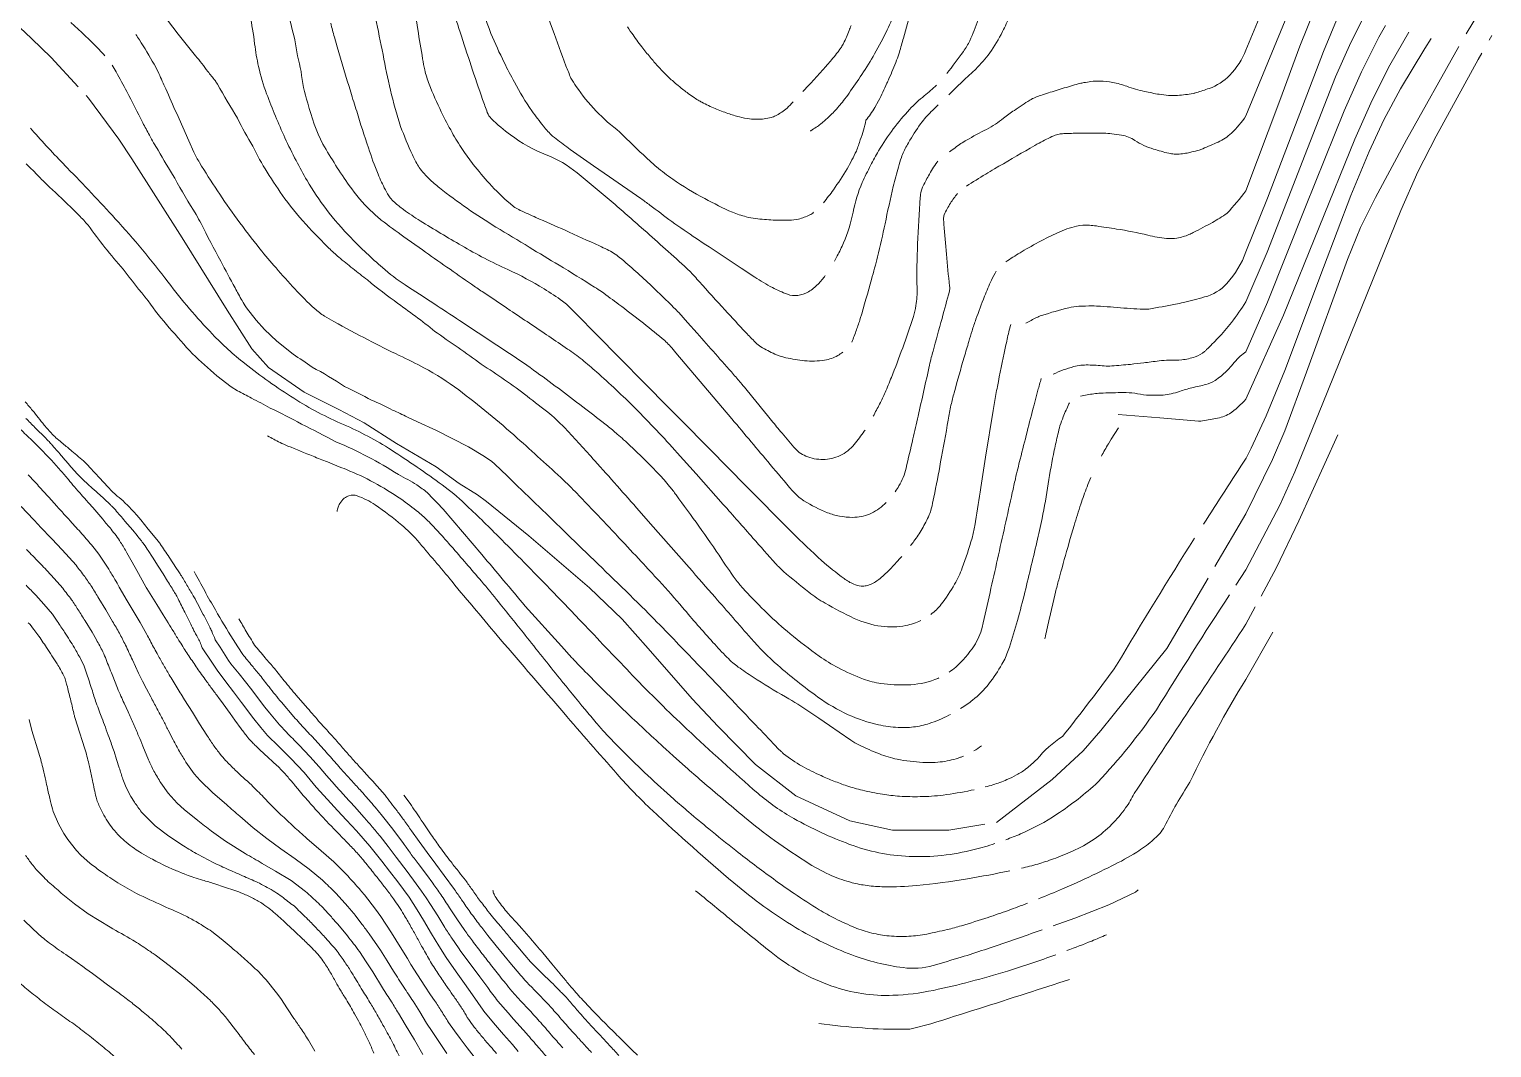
# Model space of a CAD drawing. Header units: inches. Extents: x 115425 to 116786, y 150085 to 152399.
# Drawn here: x 115863.3 to 116027.6, y 151228.1 to 151342.6 of the extents above; entities that cross this region are included whole.
import ezdxf

# ---------------------------------------------------------------- set-up
doc = ezdxf.new("R2010")
doc.units = ezdxf.units.IN
doc.header["$MEASUREMENT"] = 0
doc.layers.add('Contour', color=7, linetype='Continuous', lineweight=0, true_color=0xbed2ff)

msp = doc.modelspace()

# ---------------------------------------------------------------- linework, layer by layer
at = {"layer": 'Contour'}
for p, q in [((116000, 151340.23), (116002.69, 151346.76)), ((116000, 151332.84), (116005.39, 151345.97)), ((116024.76, 151342.05), (116027.12, 151346)), ((116027.33, 151341.34), (116027.63, 151341.86)), ((116000, 151288.1), (115996.52, 151282.17)), ((116000, 151281.8), (115998.87, 151280.08)), ((116000, 151275.69), (116001.05, 151277.64)), ((116000, 151269.5), (116003.02, 151274.79))]:
    msp.add_line(p, q, dxfattribs=at)
for points in [[(115868.77, 151336.1), (115865.72, 151339.41), (115863.52, 151341.52), (115858.99, 151345.77), (115855.04, 151349.38), (115852.14, 151351.92), (115845.79, 151358.13), (115841.39, 151364.42), (115834.38, 151376.79)], [(116007.95, 151345.24), (116007.72, 151344.75), (116006.05, 151340.67), (116003.81, 151334.57), (116000, 151324.43)], [(116000, 151317.55), (116002.41, 151323.58), (116008.7, 151340.09), (116010.38, 151344.06), (116010.59, 151344.48)], [(116000, 151311.94), (116002.37, 151317.52), (116006.9, 151329.18), (116010.08, 151337.24), (116011.77, 151341.07), (116013.12, 151343.75)], [(116000, 151306.32), (116002.43, 151311.91), (116006.7, 151322.6), (116011.05, 151333.42), (116012.99, 151337.8), (116014.94, 151341.67), (116015.68, 151343.01)], [(116000, 151301.01), (116004.21, 151310.43), (116012.22, 151330.21), (116014.17, 151334.59), (116016.18, 151338.53), (116018.29, 151342.26)], [(116020.82, 151341.53), (116020.09, 151340.4), (116017.37, 151335.86), (116015.51, 151332.41), (116013.83, 151328.82), (116011.8, 151323.9), (116008.72, 151315.79), (116004.37, 151304.21), (116002.28, 151299.12), (116000.59, 151295.49), (116000.03, 151294.38)], [(116000, 151288.1), (116003, 151294.2), (116004.36, 151297.45), (116006.8, 151304.02), (116011.42, 151316.71), (116012.89, 151320.28), (116014.56, 151323.68), (116018.04, 151330.13), (116023.93, 151340.63)], [(116000, 151281.8), (116003.8, 151289.1), (116005.49, 151292.84), (116008.66, 151300.54), (116017.39, 151322.19), (116019.32, 151326.56), (116021.37, 151330.56), (116026.11, 151339.19), (116026.5, 151339.89)], [(115970.66, 151253.21), (115966.59, 151252.55), (115960.28, 151252.57), (115955.47, 151253.61), (115949.42, 151256.43), (115944.88, 151259.95), (115940.67, 151264.21), (115937.77, 151267.3), (115932.83, 151272.98), (115929.89, 151276.27), (115926.23, 151279.79), (115919.42, 151285.65), (115914.65, 151289.51), (115913.63, 151290.24), (115911.59, 151291.53), (115908.99, 151293.4), (115904.52, 151296.02), (115900.89, 151298.35), (115898.04, 151299.84), (115894.17, 151301.77), (115890.14, 151304.57), (115888.27, 151306.65), (115885.5, 151311), (115880.44, 151319.13), (115874.77, 151328), (115873.33, 151330.22), (115869.93, 151334.84), (115869.65, 151335.14)], [(116001.71, 151278.87), (116003.42, 151282.06), (116005.94, 151287.31), (116010.33, 151296.97)], [(115995.75, 151280.86), (115991.12, 151272.98), (115985.07, 151265.46)], [(115882.68, 151273.06), (115883.76, 151271.42), (115884.36, 151270.53), (115885.36, 151269.22), (115886.22, 151268.11), (115887.12, 151266.89), (115888.49, 151265.07), (115889.29, 151264.08), (115890.04, 151263.21), (115891.27, 151261.98), (115892.67, 151260.62), (115894.14, 151259.02), (115895.5, 151257.4), (115896.77, 151255.99), (115897.89, 151254.77), (115898.92, 151253.66), (115900.02, 151252.46), (115901.53, 151250.76), (115902.9, 151249.06), (115903.75, 151247.95), (115904.69, 151246.73), (115905.94, 151245.01), (115906.85, 151243.6), (115907.57, 151242.44), (115908.47, 151240.89), (115909.29, 151239.55), (115910.1, 151238.25), (115911.22, 151236.64), (115912.17, 151235.32), (115913.08, 151234.06), (115914.28, 151232.31), (115914.36, 151232.2), (115915.44, 151230.89), (115916.56, 151229.59), (115917.56, 151228.45), (115918.22, 151227.68)], [(115985.07, 151265.46), (115983.68, 151263.74), (115981.69, 151261.47), (115978.24, 151258.25), (115971.96, 151253.42)], [(115978.34, 151241.79), (115980.78, 151242.65), (115984.58, 151244.16), (115987.57, 151245.6), (115987.9, 151245.85)]]:
    msp.add_lwpolyline(points, dxfattribs=at)
for points in [[(115967.47, 151358.61, -0.004838), (115966.78, 151356.33, -0.001739), (115965.79, 151353.2, -0.030864), (115965.72, 151353.03), (115965.65, 151352.88), (115964.67, 151350.91, -0.00245), (115963.83, 151349.25, 0.007153), (115963.44, 151348.42, 0.038756), (115962.4, 151344.84, 0.002895), (115961.51, 151341.58, 0.00673), (115961.06, 151339.98, -0.013635), (115960.74, 151339.09, -0.017649), (115959.88, 151337, -0.007414), (115959.65, 151336.5, -0.00818), (115958.72, 151334.54), (115958.28, 151333.76, -0.03275), (115957.29, 151332.34)], [(115976.05, 151354.19), (115975.82, 151353.25), (115973.75, 151344.96, -0.03688), (115973.45, 151344.08, -0.017503), (115972.64, 151342.31, -0.039828), (115971.2, 151339.91, -0.04636), (115969.63, 151338.1), (115968.42, 151336.95), (115967.22, 151335.8), (115966.61, 151335.22)], [(115957.2, 151297.52), (115957.11, 151297.39, -0.01558), (115955.97, 151295.91, -0.10828), (115954.38, 151294.65, -0.112302), (115952.48, 151294.21, -0.100469), (115950.53, 151294.6, -0.119872), (115949.19, 151295.59, -0.001262), (115947.69, 151297.38, -0.001625), (115946.54, 151298.78, -0.000821), (115943.94, 151301.97, 0.003643), (115943.35, 151302.68, 0.005869), (115942.42, 151303.76, 0.001351), (115938.32, 151308.41), (115937.24, 151309.62), (115936.25, 151310.72, 0.014548), (115935.71, 151311.28, 0.003235), (115933.21, 151313.71, 0.019919), (115929.61, 151316.91, 0.057885), (115928.21, 151317.81, 0.006085), (115927.34, 151318.22, 0.001362), (115923.47, 151319.98, 0.004745), (115920.21, 151321.42, -0.008619), (115918.43, 151322.22, -0.069573), (115917.29, 151322.97, -0.029015), (115914.97, 151325.24, -0.016419), (115913.15, 151327.39, -0.022565), (115911.95, 151329.04, -0.017192), (115910.78, 151330.97, -0.014864), (115909.57, 151333.28, -0.019701), (115908.2, 151336.41, -0.040155), (115907.71, 151338.01, -0.010258), (115907.47, 151339.24, -0.003843), (115906.92, 151342.55, -0.014807), (115906.43, 151346.41, 0.022181)], [(115954.68, 151306.27, -0.031104), (115954.12, 151305.9, -0.092336), (115952.65, 151305.39, -0.063204), (115950.39, 151305.32, -0.030089), (115948.27, 151305.66, -0.051043), (115947.06, 151306.06, -0.02883), (115945.49, 151306.88, -0.064084), (115944.87, 151307.37, -0.005906), (115943.8, 151308.49, -0.002629), (115941.44, 151311.03, -0.003942), (115938.58, 151314.19, 0.010157), (115937.45, 151315.41, 0.017208), (115936.9, 151315.94, 0.002032), (115932.04, 151320.29, 0.005093), (115928.42, 151323.45, 0.005253), (115924.83, 151326.44, 0.07917), (115921.37, 151328.46, -0.068899), (115917.35, 151330.69, -0.031429), (115915.19, 151332.53, -0.109281), (115914.74, 151333.22, -0.004654), (115914.21, 151334.68, -0.005693), (115911.68, 151342.26, -0.000762), (115910.59, 151345.55, -0.001756)], [(115935.46, 151320.95, 0.003559), (115933, 151322.81, 0.008735), (115931.98, 151323.55), (115928.47, 151325.98), (115926.67, 151327.23, -0.001872), (115923.66, 151329.34, -0.004893), (115922.08, 151330.55, -0.040994), (115921.05, 151331.68, -0.015365), (115919.75, 151333.39, -0.03193), (115917.78, 151336.63, -0.018148), (115916.63, 151338.84, -0.015516), (115915.15, 151342.1, -0.010794), (115913.53, 151346.57, -0.028613), (115913.38, 151347.12)], [(115966.78, 151265.55), (115966.6, 151265.46, -0.036954), (115964.41, 151264.55, -0.048255), (115962.63, 151264.15, -0.047565), (115960.9, 151264.1, -0.036943), (115958.7, 151264.4, -0.054187), (115955.31, 151265.53, -0.049022), (115951.9, 151267.51, -0.024025), (115947.38, 151271.1, -0.032729), (115944.38, 151274.1, -0.000483), (115940.33, 151278.74, 0.000675), (115937.42, 151282.06), (115933.08, 151287), (115931.82, 151288.44, 0.002731), (115926.81, 151294.08, 0.004201), (115923.51, 151297.69, 0.004195), (115922.03, 151299.14, 0.003858), (115919.53, 151301.08, 0.027951), (115914.39, 151304.7, 0.008494), (115909.13, 151308.4, 0.015412), (115904.69, 151311.75, -0.015085), (115901.27, 151314.39, -0.001982), (115899.61, 151315.69, -0.002558), (115898.05, 151316.95, -0.002999), (115896.92, 151317.97, -0.003155), (115894.7, 151320.26, -0.023475), (115891.98, 151323.51, -0.011118), (115889.98, 151326.52, -0.025185), (115888.39, 151329.42, -0.029569), (115886.66, 151332.58, -0.012629), (115884.42, 151336.4, 0.01157), (115884.14, 151336.8, 0.003644), (115883.32, 151337.83, 0.033117), (115881.93, 151339.58), (115879.99, 151342.02), (115877.59, 151345.15)], [(115965.48, 151269.66, -0.01658), (115965.03, 151269.47, -0.082077), (115961.93, 151268.88, -0.039596), (115958.98, 151269.04, -0.057569), (115957.01, 151269.54, -0.028978), (115954.19, 151270.8, -0.035527), (115952.04, 151272.11, -0.017392), (115948.76, 151274.63, -0.021133), (115946.22, 151276.91, -0.009871), (115943.66, 151279.52, -0.028172), (115942.83, 151280.51, -0.015629), (115941.09, 151282.98, 0.01041), (115938.52, 151286.71, 0.002599), (115935.95, 151290.24, 0.009518), (115935.23, 151291.19, 0.022293), (115933.98, 151292.62, 0.012651), (115931.62, 151294.98, 0.004153), (115930.06, 151296.44, 0.009357), (115929.35, 151297.07, 0.008378), (115928.23, 151297.99, 0.003941), (115925.8, 151299.89, 0.006273), (115920.31, 151304, 0.011558), (115917.25, 151306.13), (115915.81, 151307.08), (115911.62, 151309.84, 0.001039), (115908.73, 151311.73, -0.000929), (115905.49, 151313.85, -0.033303), (115902.95, 151315.78, -0.021831), (115899.42, 151319.12, -0.028798), (115896.65, 151322.33, -0.031343), (115894.48, 151325.57, -0.012757), (115893.24, 151327.82, -0.011516), (115891.99, 151330.37, -0.019372), (115889.94, 151335.31, -0.032328), (115889.03, 151338.38, -0.026112), (115888.59, 151340.92, 0.020341), (115888.06, 151344.2, 0.011406)], [(115963.45, 151276.11, -0.061706), (115961.79, 151275.55, -0.084883), (115959.01, 151275.47, -0.074433), (115955.97, 151276.36, -0.021662), (115952.71, 151278.06, -0.035844), (115950.87, 151279.3, -0.010996), (115948.02, 151281.64, -0.032854), (115947.13, 151282.51, -0.002874), (115944.59, 151285.39, 0.00219), (115941.26, 151289.16), (115938.21, 151292.59), (115936.09, 151294.96, 0.013638), (115931.35, 151299.98, 0.015854), (115927.02, 151304.05, 0.005779), (115925.39, 151305.44, 0.019497), (115923.76, 151306.63, 0.004392), (115921.67, 151308.06, 0.002397), (115917.29, 151310.98, 0.002516), (115914.17, 151313.08, -0.003518), (115912.97, 151313.91, -0.002486), (115907.44, 151317.77), (115905.36, 151319.25, -0.004059), (115902.81, 151321.12, -0.00328), (115901.64, 151322.17, -0.046073), (115899.22, 151325, -0.019479), (115896.26, 151329.65, -0.050824), (115894.55, 151334.28, -0.056693), (115893.82, 151337.82, -0.017634), (115893.09, 151341.37, 0.017614), (115892.05, 151345.38, 0.006841)], [(115921.53, 151344.02), (115922.07, 151342.6, -0.002386), (115923.58, 151338.46, -0.00606), (115924.12, 151337.08, 0.017917), (115924.72, 151336.15, 0.082854), (115929.65, 151331.02, 0.012796), (115932.66, 151328.09, 0.00429), (115933.75, 151327.1, 0.012199), (115935.58, 151325.72, 0.0335), (115939.19, 151323.54, 0.018092), (115942.28, 151322, 0.022882), (115943.83, 151321.49, 0.048508), (115944.89, 151321.31, 0.026308), (115946.86, 151321.13, 0.014312), (115948.64, 151321.11, 0.022745), (115949.71, 151321.22, 0.0374), (115950.98, 151321.71, 0.093856), (115951.4, 151322)], [(115951.03, 151331.14), (115951.08, 151331.16), (115951.09, 151331.17, 0.011304), (115951.71, 151331.57, 0.014482), (115952.18, 151331.9, 0.013468), (115952.49, 151332.16, 0.009274), (115952.93, 151332.55, 0.01104), (115953.47, 151333.07, 0.012083), (115953.95, 151333.57, 0.010702), (115954.22, 151333.88, 0.005054), (115954.78, 151334.57, 0.014782), (115955.39, 151335.38, 0.005801), (115956.84, 151337.5, 0.018564), (115958.27, 151339.81, 0.016553), (115959.69, 151342.52, 0.022866), (115960.66, 151344.79, 0.019228)], [(115871.74, 151339.6, 0.007934), (115871.11, 151340.29, 0.022753), (115867.94, 151343.33, 0.013321)], [(115961.31, 151283.32, -0.005164), (115960.74, 151282.67, -0.032006), (115959, 151280.94, -0.063401), (115957.97, 151280.25, -0.063162), (115957.33, 151280.02, -0.075693), (115956.76, 151279.99, -0.081009), (115955.92, 151280.2, -0.055217), (115954.83, 151280.83, -0.022818), (115952.3, 151282.88, -0.016494), (115949.03, 151285.98), (115943.58, 151291.49), (115942.07, 151293.02), (115936.78, 151298.37), (115936.57, 151298.58), (115935.12, 151300.05), (115926.99, 151308.29), (115924.84, 151310.47), (115923.78, 151311.54, 0.044838), (115923.2, 151312.02, 0.013659), (115921.11, 151313.39, 0.031162), (115917.05, 151315.56, -0.024484), (115911.85, 151318.25, -0.007308), (115907.2, 151321.04, -0.01745), (115905.31, 151322.31, -0.011202), (115904.29, 151323.12, -0.018214), (115903.83, 151323.64, -0.051385), (115903.28, 151324.53, -0.034404), (115902.46, 151326.3, -0.026025), (115901.39, 151329.25, -0.016113), (115900.06, 151333.35, -0.001741), (115899.39, 151335.5, -0.003329), (115897.86, 151340.58), (115897.55, 151341.69, -0.007722), (115897.14, 151343.25, -0.002023)], [(115959.56, 151289.39), (115959.37, 151289.21, -0.093589), (115957.68, 151288.08, -0.100106), (115955.81, 151287.71, -0.045202), (115954.32, 151287.85, -0.049094), (115952.99, 151288.23, -0.044873), (115950.33, 151289.57, -0.077709), (115949.03, 151290.7, -0.000886), (115946.53, 151293.66, 0.000513), (115942.23, 151298.77), (115935.94, 151306.22), (115935.46, 151306.78, 0.044355), (115934.39, 151307.83, 0.010757), (115929.53, 151311.64, 0.001503), (115927.58, 151313.08, 0.012163), (115926.8, 151313.58, 0.007984), (115922.8, 151316.05, 0.001567), (115919.44, 151318.08, 0.003614), (115915.71, 151320.33, -0.003254), (115912.46, 151322.45, -0.015078), (115909.37, 151324.75, -0.015184), (115908.19, 151325.77, -0.021275), (115907.45, 151326.55, -0.030908), (115906.99, 151327.2, -0.038209), (115906.32, 151328.45, -0.021405), (115905, 151331.65, -0.032487), (115903.87, 151335.73, -0.026593), (115903.04, 151339.73, -0.006277), (115902.18, 151343.85, 0.006105)], [(115949.1, 151334.42, -0.034419), (115948.43, 151333.72, -0.045132), (115947.84, 151333.27, -0.005931), (115947.28, 151332.92, -0.023022), (115947.13, 151332.84, -0.046112), (115946.64, 151332.66, -0.03026), (115945.86, 151332.51, -0.03401), (115945.04, 151332.45, -0.034251), (115944.22, 151332.5, -0.027857), (115943.07, 151332.72, -0.024088), (115941.78, 151333.11, -0.009756), (115940.33, 151333.66, -0.018549), (115939.59, 151333.99, -0.008053), (115938.85, 151334.36, -0.014345), (115938.45, 151334.59, -0.01266), (115937.86, 151334.97, -0.010769), (115937.19, 151335.45, -0.009008), (115936.69, 151335.83, -0.006646), (115936.03, 151336.37, -0.016474), (115935.06, 151337.24, -0.01437), (115934.02, 151338.3, -0.011862), (115933.15, 151339.3, -0.01081), (115932.23, 151340.43, -0.008277), (115931.12, 151341.93, -0.01427), (115930.51, 151342.83, -0.004664)], [(115955.62, 151342.99, -0.006538), (115955.4, 151342.43, -0.004888), (115955.1, 151341.7, -0.016687), (115954.77, 151340.99, -0.027078), (115954.53, 151340.57, -0.0137), (115954.3, 151340.24, -0.010824), (115954, 151339.85, -0.004621), (115953.42, 151339.13, -0.005925), (115952.95, 151338.59), (115952.77, 151338.38), (115951.11, 151336.53), (115950.88, 151336.28), (115950.21, 151335.57)], [(115969.89, 151343.63, -0.027746), (115968.96, 151341.29, -0.049443), (115968.24, 151340.06, -0.008714), (115966.38, 151337.61), (115966.37, 151337.59)], [(115968.25, 151260.87, -0.009802), (115967.91, 151260.74, -0.052649), (115965.91, 151260.25, -0.049089), (115963.69, 151260.16, -0.033579), (115960.81, 151260.53, -0.046853), (115958.8, 151261.12, -0.016111), (115956.5, 151262.13, -0.03942), (115955.6, 151262.65), (115954.28, 151263.56), (115953.19, 151264.31), (115952, 151265.13), (115951, 151265.82, 0.022224), (115948.26, 151267.53, -0.016675), (115944.6, 151269.76, -0.009428), (115942.94, 151270.89, -0.024331), (115942.33, 151271.37, -0.021434), (115941.67, 151271.99, -0.008551), (115940.1, 151273.66, -0.009507), (115936.69, 151277.57, 0.012341), (115934.05, 151280.57, 0.000706), (115932.03, 151282.75, 0.000581), (115929.56, 151285.39, 0.00121), (115927.86, 151287.2, 0.000733), (115925.04, 151290.17, 0.015275), (115923.31, 151291.88, 0.005266), (115918.11, 151296.62, 0.020739), (115911.52, 151302.03, 0.038296), (115907.62, 151304.52, 0.013126), (115904.85, 151305.91, -0.010355), (115901.33, 151307.66, -0.004746), (115897.48, 151309.72, -0.017253), (115896.44, 151310.33, -0.043035), (115895.32, 151311.19, -0.019531), (115893.11, 151313.38, -0.008967), (115890.99, 151315.74, -0.010126), (115889.19, 151317.89, -0.010648), (115886.63, 151321.23, -0.011489), (115884.4, 151324.43, -0.010597), (115882.39, 151327.59, -0.029879), (115881.77, 151328.77), (115881.2, 151330.04), (115879.83, 151333.1, -0.000765), (115878.59, 151335.88, 0.00125), (115877.83, 151337.59, 0.025699), (115877.29, 151338.65, 0.009671), (115875.64, 151341.37, 0.004776), (115875.24, 151342)], [(115966.68, 151328.79, -0.009275), (115967.97, 151329.72, -0.019868), (115968.6, 151330.11, -0.013255), (115970.85, 151331.32, 0.029609), (115971.84, 151331.9, 0.021583), (115972.76, 151332.57, -0.016402), (115973.97, 151333.46, -0.013093), (115975.72, 151334.61, -0.040943), (115976.31, 151334.91, -0.017195), (115976.93, 151335.14, -0.006288), (115978.66, 151335.69, -0.003196), (115980.51, 151336.25, -0.007145), (115981.34, 151336.48, -0.018826), (115981.78, 151336.57, -0.010564), (115982.57, 151336.7, -0.045749), (115983.6, 151336.75, -0.032965), (115985.03, 151336.59, -0.043451), (115986.61, 151336.16, 0.034521), (115988.6, 151335.58, 0.011959), (115990.26, 151335.26, 0.019725), (115991.28, 151335.14, 0.041504), (115992.31, 151335.13, 0.023892), (115994.07, 151335.36, 0.031852), (115994.44, 151335.45, 0.007874), (115995.86, 151335.92, 0.118646), (115998.18, 151337.41, 0.096748), (116000, 151340.23)], [(115969.44, 151257.1), (115969.12, 151257.03, -0.021842), (115965.97, 151256.5, -0.026889), (115963.38, 151256.32, -0.020265), (115961.06, 151256.37, -0.024538), (115959.16, 151256.59, -0.017748), (115956.9, 151257.04, -0.022407), (115955.15, 151257.54, -0.01257), (115953.69, 151258.07, -0.012493), (115952.25, 151258.68, -0.018811), (115950.11, 151259.74, -0.030412), (115948.04, 151261.14, -0.012156), (115947.75, 151261.41, -0.031648), (115946.87, 151262.31, -0.002613), (115944.62, 151264.66, -0.001006), (115941.4, 151268.05), (115939.79, 151269.74, 0.000574), (115935.1, 151274.62, 0.001685), (115932.51, 151277.27, 0.003083), (115925.4, 151284.18), (115923.3, 151286.22, 0.00326), (115916.99, 151292.33), (115915.54, 151293.72), (115915.23, 151293.99), (115914.44, 151294.54), (115912.61, 151295.64), (115909.01, 151297.46), (115906.91, 151298.45), (115905.77, 151298.99, 0.001528), (115904.1, 151299.77, 0.029673), (115901.72, 151300.88, 0.01283), (115898.7, 151302.43, 0.023949), (115895.04, 151304.6, 0.012676), (115892.92, 151306.04), (115891.1, 151307.51), (115889.7, 151308.83), (115888.75, 151309.88), (115887.67, 151311.28, -0.017358), (115887.17, 151312.07, -0.013851), (115886.39, 151313.52, -0.018768), (115884.8, 151316.52, -0.020557), (115882.58, 151320.75, -0.017087), (115882.03, 151321.74, -0.023232), (115879.61, 151325.85, -0.016536), (115877.76, 151328.97, -0.031447), (115876.76, 151330.67, -0.00178), (115876.01, 151332.06, -0.000861), (115874.21, 151335.58, -0.00223), (115873.03, 151337.77, 0.012291), (115872.57, 151338.55)], [(115965.22, 151336.3, -0.029903), (115963.85, 151335.09, 0.040044), (115962.2, 151333.57, 0.026427), (115960.37, 151331.37, 0.025476), (115958.71, 151328.9, 0.016175), (115957.81, 151327.27, 0.014006), (115956.88, 151325.33, 0.057463), (115955.84, 151322, -0.055684), (115954.78, 151318.56, -0.021658), (115954.06, 151317.1, -0.005754), (115953.74, 151316.51)], [(115965.4, 151334.07), (115964.76, 151333.46, 0.040783), (115963.62, 151332.18, 0.028054), (115962.24, 151330.11, 0.017308), (115961.54, 151328.83, 0.035465), (115961.27, 151328.17, 0.013854), (115960.94, 151327.09, 0.006939), (115960.37, 151324.9, 0.009151), (115959.44, 151320.72, -0.010248), (115958.59, 151316.99, -0.007366), (115957.92, 151314.46, -0.004181), (115956.65, 151310.05, -0.013066), (115956.23, 151308.78, -0.012991), (115955.7, 151307.41)], [(115968.59, 151324.94, -0.002735), (115970.75, 151326.29, -0.006078), (115971.73, 151326.88, -0.000965), (115975.76, 151329.21, -0.003909), (115976.76, 151329.78, -0.021351), (115978.41, 151330.6, -0.064437), (115978.99, 151330.78, -0.028827), (115979.53, 151330.84, -0.009055), (115981.23, 151330.89, -0.003426), (115982.91, 151330.91, -0.005199), (115984.02, 151330.89, -0.02245), (115984.93, 151330.83, -0.018265), (115986.03, 151330.67, -0.096956), (115987.52, 151330.08, 0.066933), (115989.61, 151329.11, 0.017334), (115991.33, 151328.63, 0.049566), (115991.95, 151328.55, 0.028059), (115992.69, 151328.56, 0.028516), (115993.4, 151328.66, 0.013516), (115993.93, 151328.78, 0.00854), (115994.74, 151329, 0.029834), (115995.14, 151329.14, 0.006641), (115996.87, 151329.89, 0.082902), (115998.36, 151330.89, 0.058415), (116000, 151332.84)], [(115971.77, 151251.04, -0.016758), (115969.47, 151250.37, -0.073436), (115962.15, 151249.6, -0.079291), (115955.46, 151250.96, -0.037358), (115949.2, 151253.85, -0.052048), (115945.14, 151256.7, -0.0099), (115937.18, 151263.9, -0.012352), (115931.07, 151269.95, -0.001914), (115925.74, 151275.54, 0.00258), (115921.78, 151279.67, 0.004332), (115915.99, 151285.56, 0.006749), (115912.2, 151289.25, 0.031612), (115909.68, 151291.35, 0.014854), (115903.94, 151295.29, 0.041613), (115898.58, 151298.14, -0.039927), (115892.99, 151301.09, -0.025749), (115887.49, 151304.99, -0.035159), (115883.84, 151308.31, -0.028464), (115878.86, 151314.16, 0.023617), (115872.93, 151321.27, 0.007386), (115867.53, 151326.99, -0.010587), (115863.79, 151331), (115863.38, 151331.46)], [(115952.52, 151323.08, 0.009182), (115953.64, 151324.52, 0.012788), (115955.18, 151326.9, 0.0207), (115956.22, 151328.88, 0.026326), (115956.65, 151330.16, 0.052357), (115957.29, 151332.34)], [(115965.38, 151327.76, 0.053385), (115965.28, 151327.64, 0.025538), (115964.32, 151326.1, 0.016826), (115963.66, 151324.81, 0.052811), (115963.5, 151324.38, 0.040288), (115963.4, 151323.67, 0.005516), (115963.1, 151318.45, 0.017163), (115963.04, 151313.47, -0.043522), (115962.91, 151311.51, -0.038176), (115962.63, 151310.29, -0.012762), (115961.42, 151306.76, -0.004943), (115960.15, 151303.44, -0.009526), (115959.44, 151301.74, -0.014922), (115958.83, 151300.45, -0.005164), (115958.11, 151299.08)], [(115973.46, 151247.98, -0.009588), (115968.71, 151247.09, -0.017725), (115963, 151246.34, -0.0278), (115959.33, 151246.19, -0.027591), (115957.42, 151246.33, -0.030716), (115955.73, 151246.65, -0.041967), (115953.47, 151247.43, -0.034739), (115950.91, 151248.78, -0.017063), (115947.03, 151251.38, -0.018561), (115943.64, 151254.01, -0.002251), (115938.86, 151258.06, -0.005738), (115937.01, 151259.68), (115935.63, 151260.92), (115934.79, 151261.67, -0.006001), (115930.5, 151265.66, -0.006982), (115926.91, 151269.19, -0.002592), (115925.06, 151271.07, -0.007958), (115924.24, 151271.94), (115923.08, 151273.23), (115919.01, 151277.73, -0.000967), (115914.13, 151283.53), (115909.78, 151288.65, -0.016923), (115907.98, 151290.5, 0.019102), (115906.83, 151291.35, 0.015186), (115904.74, 151292.52, 0.045505), (115897.72, 151296.2, 0.005476), (115893.85, 151298.2, 0.008282), (115890.35, 151300, 0.010335), (115888.23, 151301.11, 0.003129), (115886.66, 151301.95), (115885.96, 151302.39), (115884.33, 151303.63, -0.002061), (115881.6, 151306.09, -0.002788), (115879, 151309.02, -0.032111), (115876.61, 151312.06, -0.012916), (115873.82, 151315.62, -0.028353), (115869.86, 151320.57, -0.026575), (115869.41, 151321.1, -0.004489), (115868.22, 151322.29, 0.003831), (115865.52, 151324.84, 0.001627), (115864.36, 151325.99, 0.014802), (115862.92, 151327.43, 0.024815)], [(115973.03, 151316.44, -0.009203), (115974.61, 151317.46, -0.015817), (115975.56, 151318.02, -0.004729), (115977.85, 151319.23, -0.011322), (115978.83, 151319.7, -0.050032), (115980.97, 151320.44, -0.078931), (115982.41, 151320.55, -0.01321), (115983.19, 151320.46, -0.004468), (115985.47, 151320.12, -0.021289), (115988.98, 151319.42, 0.036227), (115991.06, 151319.07, 0.065136), (115992.25, 151319.11, 0.055751), (115993.59, 151319.49, 0.02286), (115994.08, 151319.72, 0.005128), (115996.23, 151320.86, 0.025664), (115997.87, 151321.87, 0.01869), (116000, 151324.43)], [(115967.59, 151324.1), (115967.59, 151324.1, 0.038014), (115966.78, 151323.02, 0.037658), (115966.1, 151321.73, 0.116681), (115966.01, 151321.26, 0.007183), (115966.05, 151320.65, 0.001321), (115966.33, 151317.3, 0.008756), (115966.7, 151313.7, -0.068956), (115966.69, 151313.24, -0.02665), (115966.67, 151313.12, -0.001067), (115965.84, 151310.07, -0.001192), (115964.83, 151306.38, 0.00625), (115964.64, 151305.68, 0.00672), (115964.44, 151304.82, -0.001001), (115963.15, 151299.09, -0.000816), (115962.57, 151296.52, -0.000639), (115961.8, 151293.23, -0.079005), (115961, 151291.25, -0.019479), (115960.56, 151290.59)], [(115952.72, 151314.89, -0.03409), (115951.91, 151313.93, -0.065509), (115950.84, 151313.07, -0.107637), (115949.62, 151312.65, -0.118971), (115948.46, 151312.79, -0.031051), (115946.79, 151313.54, -0.024336), (115944.79, 151314.72), (115943.27, 151315.72), (115939.66, 151318.1, -0.002653), (115938.24, 151319.05, -0.001346), (115935.46, 151320.95)], [(115975.27, 151309.53, -0.016648), (115976.45, 151310.16, -0.034704), (115977.04, 151310.4, -0.018231), (115980.09, 151311.28, -0.050831), (115981.21, 151311.44, -0.010417), (115982.73, 151311.47, -0.017299), (115983.65, 151311.44, -0.003702), (115985.13, 151311.33, 0.003578), (115986.66, 151311.21, 0.003556), (115988.12, 151311.12, 0.008403), (115988.74, 151311.1, 0.048154), (115989.09, 151311.12, 0.005442), (115992.1, 151311.67, 0.013108), (115992.98, 151311.87, 0.004811), (115995.35, 151312.48, 0.141801), (115997.85, 151314, 0.098996), (116000, 151317.55)], [(115971.94, 151315.4, 0.020391), (115971.4, 151314.37, 0.01734), (115970.62, 151312.56, 0.005966), (115969.65, 151309.97, 0.011948), (115969.22, 151308.67, 0.002127), (115968.86, 151307.48, 0.001441), (115968.34, 151305.73, 0.004139), (115967.2, 151301.72, 0.011947), (115966.85, 151300.32, 0.013777), (115966.53, 151298.65, -0.004877), (115965.69, 151293.94, -0.00284), (115964.93, 151289.98, -0.008475), (115964.64, 151288.66, -0.051374), (115964.41, 151287.98, -0.020848), (115963.6, 151286.41, -0.033377), (115962.68, 151285.02, -0.003604), (115962.31, 151284.54)], [(115978.34, 151303.8, -0.04604), (115980.65, 151304.65, -0.069986), (115982.26, 151304.84, -0.020135), (115984.08, 151304.74, 0.043912), (115984.92, 151304.73, 0.004876), (115987.03, 151304.91, 0.006917), (115988.51, 151305.08, 0.003966), (115989.33, 151305.18, -0.003535), (115990.25, 151305.31, -0.035765), (115991.36, 151305.37, 0.027838), (115992.8, 151305.42, 0.063693), (115994.3, 151305.76, 0.082051), (115995.35, 151306.35, 0.027265), (115995.58, 151306.56, 0.004783), (115996.85, 151307.85, 0.027471), (115998.38, 151309.63, 0.022837), (116000, 151311.94)], [(115973.57, 151309.37), (115973.57, 151309.37, 0.02258), (115973.51, 151309.18, 0.008813), (115973.3, 151308.34, 0.004594), (115972.94, 151306.71, 0.003081), (115972.07, 151302.43, 0.007361), (115971.74, 151300.63), (115971.59, 151299.71), (115970.74, 151294.47, 0.002138), (115970.13, 151290.56, -0.002207), (115969.53, 151286.77, -0.032633), (115969.22, 151285.38, -0.013165), (115968.12, 151282.03, -0.04543), (115967.26, 151280.19, -0.033952), (115965.75, 151277.94, -0.065551), (115964.59, 151276.8)], [(115981.39, 151301.35, -0.012334), (115982.89, 151301.6, -0.023521), (115983.68, 151301.67, -0.004045), (115985.9, 151301.74, -0.014135), (115986.54, 151301.74, -0.040355), (115987.81, 151301.6, 0.03764), (115989.17, 151301.44, 0.025871), (115990.68, 151301.46, 0.043029), (115991.58, 151301.59, 0.020511), (115992.55, 151301.87, -0.014553), (115993.91, 151302.27, -0.013195), (115994.75, 151302.47, 0.015088), (115995.49, 151302.64, 0.076869), (115996.53, 151303.11, 0.052814), (115997.82, 151304.15, 0.02735), (115998.37, 151304.75, -0.022422), (115999.02, 151305.5, -0.026563), (115999.36, 151305.82, -0.01513), (116000, 151306.32)], [(115976.99, 151303.31, 0.008189), (115976.62, 151301.99), (115976.3, 151300.79), (115976.18, 151300.35, 0.001736), (115974.63, 151294.26, 0.004824), (115974.09, 151292.06, 0.002671), (115973.74, 151290.49, -0.000564), (115972.08, 151283.03, -0.001051), (115971.24, 151279.28, -0.001002), (115970.34, 151275.35, -0.089504), (115969.44, 151273.26, -0.064463), (115967.39, 151270.89, -0.032211), (115966.64, 151270.31)], [(115884.16, 151273.96, 0.007172), (115883.76, 151274.91, 0.014492), (115883.55, 151275.37), (115882.9, 151276.64), (115882.82, 151276.78), (115882.17, 151278.03), (115881.95, 151278.43, 0.008096), (115881.69, 151278.9, 0.003063), (115880.98, 151280.1, 0.002227), (115880.27, 151281.27, 0.006171), (115880, 151281.69), (115879.82, 151281.97), (115878.98, 151283.23, 0.001607), (115877.97, 151284.75, 0.017177), (115877.87, 151284.89), (115877.78, 151284.99), (115876.63, 151286.4), (115875.78, 151287.42), (115875.34, 151287.96, 0.016826), (115874.9, 151288.46, 0.008914), (115874.01, 151289.36, 0.028559), (115873.15, 151290.11, -0.038774), (115872.53, 151290.67), (115872.13, 151291.1), (115871.12, 151292.18, -0.002143), (115870, 151293.4, 0.006942), (115869.65, 151293.78, 0.02297), (115869.53, 151293.89, 0.001899), (115868.04, 151295.16, 0.005453), (115867.03, 151296, -0.008847), (115866.41, 151296.52, -0.025631), (115865.84, 151297.07, -0.014901), (115864.95, 151298.08, -0.007486), (115864.27, 151298.93, 0.008126), (115863.63, 151299.72, 0.003368), (115862.8, 151300.71, 0.004751)], [(115980.16, 151300.57), (115980.11, 151300.46, 0.016898), (115979.47, 151299.02, 0.024616), (115979.1, 151297.99, 0.014012), (115978.86, 151297.07, 0.007148), (115978.46, 151295.26, 0.013488), (115977.78, 151291.48, -0.013093), (115977.09, 151287.58, -0.006792), (115976.5, 151284.92, -0.003003), (115975.06, 151278.92, -0.009916), (115974.21, 151275.74, -0.010447), (115973.29, 151272.76, -0.050865), (115972.58, 151271.2, -0.032874), (115971.1, 151269.01, -0.061552), (115969.28, 151267.17, -0.026086), (115967.93, 151266.21)], [(115985.63, 151299.29), (115990.31, 151298.89), (115992.93, 151298.66), (115994.24, 151298.55), (115994.66, 151298.51, 0.059695), (115994.92, 151298.52, 0.008827), (115996.62, 151298.81, 0.072909), (115998.16, 151299.35, 0.053879), (116000, 151301.01)], [(115882.68, 151273.06, 0.010883), (115882.45, 151273.69, 0.026949), (115882.33, 151273.94, 0.005466), (115881.83, 151274.87, -0.012138), (115881.61, 151275.29, -0.002506), (115881.19, 151276.14, 0.002294), (115880.74, 151277.07, 0.002383), (115879.99, 151278.56, 0.011357), (115879.83, 151278.87, 0.009188), (115879.6, 151279.26, 0.002752), (115878.81, 151280.54), (115878.29, 151281.37), (115877.74, 151282.24), (115877.11, 151283.24), (115876.64, 151283.97, 0.017584), (115876.15, 151284.68, 0.01213), (115875.37, 151285.67), (115874.88, 151286.26), (115874.01, 151287.29, 0.002176), (115872.94, 151288.54, 0.008606), (115872.66, 151288.85, 0.016896), (115872.37, 151289.13, 0.004186), (115871.18, 151290.24, 0.006133), (115870.34, 151290.99, -0.007933), (115869.68, 151291.58, -0.011873), (115868.9, 151292.34, -0.013279), (115868.24, 151293.05, -0.008218), (115867.62, 151293.77, 0.006533), (115866.84, 151294.68, 0.002494), (115865.75, 151295.93, 0.00776), (115865.39, 151296.32, 0.011866), (115864.82, 151296.9, -0.007313), (115863.88, 151297.82, -0.002475), (115862.89, 151298.84, -0.005414)], [(115862.09, 151297.78, -0.002815), (115863.38, 151296.52), (115864.81, 151295.12), (115865.1, 151294.82, -0.012084), (115865.68, 151294.22, -0.006323), (115866.75, 151293.01, -0.005679), (115867.65, 151291.95, 0.00738), (115868.34, 151291.13, 0.002045), (115869.12, 151290.25, -0.001928), (115869.94, 151289.32), (115870.39, 151288.81), (115871.52, 151287.49, -0.006946), (115872.45, 151286.38, -0.011184), (115873.01, 151285.67, -0.019696), (115873.53, 151284.9, -0.013308), (115874.23, 151283.72), (115874.81, 151282.68), (115875.33, 151281.74), (115876.36, 151279.89), (115876.4, 151279.83), (115876.46, 151279.72), (115877.59, 151277.91), (115878.31, 151276.75), (115878.87, 151275.85, -0.004546), (115879.49, 151274.85, 0.004193), (115880.16, 151273.75, 0.005486), (115880.64, 151272.99, 0.002991), (115881.55, 151271.62, 0.003651), (115882.49, 151270.24, 0.006381), (115883.04, 151269.47, 0.005044), (115883.77, 151268.48, -0.004959), (115884.52, 151267.47), (115885.05, 151266.74), (115885.84, 151265.66), (115886.37, 151264.93), (115887.06, 151263.96, 0.014277), (115887.82, 151262.98, 0.023049), (115888.33, 151262.4, 0.007347), (115888.72, 151262.02, 0.002944), (115889.71, 151261.08, 0.00532), (115890.64, 151260.23, -0.008447), (115891.22, 151259.69, -0.014628), (115891.79, 151259.11, -0.009098), (115892.66, 151258.13, -0.010111), (115893.43, 151257.19, 0.01259), (115894.06, 151256.45, 0.002538), (115894.87, 151255.53, 0.0029), (115895.59, 151254.73, 0.001795), (115896.6, 151253.63, 0.003421), (115897.14, 151253.06, 0.004067), (115897.72, 151252.47, -0.00247), (115898.67, 151251.49, -0.002663), (115899.72, 151250.4, -0.005385), (115900.23, 151249.85, -0.011184), (115900.67, 151249.34, -0.004283), (115901.77, 151247.98, -0.002648), (115902.53, 151247.02, -0.002505), (115903.32, 151246, -0.00739), (115904.2, 151244.83, -0.010223), (115904.8, 151243.96, -0.010223), (115905.35, 151243.07, -0.007128), (115906.11, 151241.77, -0.005375), (115906.79, 151240.55, 0.005535), (115907.44, 151239.36, 0.004203), (115908.36, 151237.77, 0.0084), (115908.83, 151236.99, 0.00629), (115909.28, 151236.31, 0.003168), (115910.18, 151234.98, 0.005401), (115910.84, 151234.05, -0.005046), (115911.54, 151233.05, -0.023333), (115912.21, 151231.98, 0.027018), (115912.8, 151231.05, 0.012088), (115913.43, 151230.21, 0.010323), (115914.22, 151229.25, 0.00227), (115915.1, 151228.23, -0.00297), (115915.77, 151227.45, -0.001897)], [(115975.45, 151244.35, -0.006035), (115973.29, 151243.53, -0.008201), (115971.01, 151242.75, -0.006295), (115968.02, 151241.81, -0.013594), (115966.43, 151241.38, -0.009599), (115964.15, 151240.88, -0.037028), (115962.11, 151240.63, -0.034281), (115959.9, 151240.67, -0.038332), (115957.95, 151240.99, -0.037497), (115956.04, 151241.61, -0.018404), (115953.83, 151242.62, -0.021985), (115952.05, 151243.61, -0.009531), (115949.23, 151245.43, -0.011219), (115946.89, 151247.07, -0.006064), (115942.68, 151250.25, -0.008143), (115939.62, 151252.71, -0.003318), (115937.39, 151254.57, -0.004258), (115935.69, 151256.05, -0.008304), (115932.78, 151258.7, -0.008322), (115929.96, 151261.44, -0.006353), (115927.93, 151263.54, -0.013047), (115926.99, 151264.6, -0.004339), (115925.73, 151266.1, -0.001881), (115922.88, 151269.6, -0.00322), (115918.99, 151274.48, 0.004221), (115916.01, 151278.2, 0.005165), (115914.07, 151280.54, 0.00302), (115910.67, 151284.48, 0.006416), (115909.55, 151285.74, 0.005489), (115908.2, 151287.19, 0.030735), (115907, 151288.29, 0.020195), (115905.01, 151289.78, 0.027071), (115902, 151291.63, 0.028018), (115898.91, 151293.08, 0.001645), (115896.76, 151293.94, -0.002185), (115895.15, 151294.58, -0.000786), (115892.33, 151295.73, -0.006138), (115891.44, 151296.13, -0.015258), (115890.05, 151296.87)], [(115985.67, 151297.79), (115984.86, 151296.51), (115984.54, 151295.99, 0.009592), (115983.75, 151294.59)], [(115913.25, 151227.07), (115912.47, 151228.1), (115911.69, 151229.14), (115911.05, 151230), (115910.37, 151230.95, 0.005957), (115909.59, 151232.2, 0.005458), (115908.82, 151233.41), (115908.37, 151234.06), (115907.73, 151235), (115906.88, 151236.29), (115906.15, 151237.46), (115905.75, 151238.12), (115904.95, 151239.43), (115903.97, 151241.01), (115902.76, 151242.85), (115902.18, 151243.68), (115900.92, 151245.28), (115900.61, 151245.66, 0.004142), (115899.48, 151246.93, 0.005009), (115898.91, 151247.56), (115897.49, 151248.99), (115896.08, 151250.24), (115894.47, 151251.63, 0.002226), (115892.97, 151252.96, 0.001794), (115891.54, 151254.29, 0.002231), (115890.35, 151255.49), (115889.6, 151256.26, 0.001573), (115888.22, 151257.63, 0.00114), (115886.41, 151259.3, 0.00748), (115885.31, 151260.39, 0.00687), (115884.72, 151261.09, 0.002566), (115883.93, 151262.14, 0.005037), (115883.2, 151263.24), (115882.39, 151264.52), (115881.6, 151265.81), (115880.71, 151267.22), (115880.33, 151267.82, 0.003813), (115879.43, 151269.3, -0.003212), (115878.99, 151270.02, -0.002131), (115878.29, 151271.21, -0.00205), (115877.63, 151272.4, -0.005303), (115876.83, 151273.88, 0.006143), (115876.47, 151274.56), (115875.73, 151275.89), (115874.95, 151277.2), (115874.27, 151278.32), (115873.38, 151279.86, 0.006644), (115872.88, 151280.73, -0.003821), (115872.2, 151281.88), (115871.07, 151283.59), (115870.54, 151284.26, -0.00279), (115869.35, 151285.66, 0.00265), (115868.02, 151287.14, 0.004261), (115867.16, 151288.07, 0.00353), (115866.29, 151289.04, 0.003464), (115865.05, 151290.42, 0.002963), (115863.87, 151291.71), (115863.12, 151292.48, 0.006583)], [(115982.55, 151292.18, 0.008929), (115982.14, 151291.15, 0.010636), (115981.44, 151289.19, 0.008887), (115980.69, 151286.81), (115980.26, 151285.33), (115979.97, 151284.33, 0.002487), (115978.96, 151280.69, 0.006581), (115978.6, 151279.31), (115978.52, 151278.98), (115977.91, 151276.37, 0.004295), (115977.46, 151274.36), (115977.39, 151274.06)], [(115977.1, 151241.35), (115975.86, 151240.92, -0.002224), (115970.61, 151239.12, -0.006828), (115968.01, 151238.28, -0.005692), (115964.86, 151237.35, -0.101261), (115961.46, 151237.1, -0.057891), (115955.72, 151238.53, -0.047189), (115949.39, 151241.62, -0.038764), (115942.44, 151246.63, -0.011738), (115933.31, 151254.75, -0.025041), (115929.32, 151258.86, -0.00188), (115923.32, 151265.75, -0.001572), (115916.2, 151274.03, -0.0043), (115910.77, 151280.5, 0.00598), (115906.85, 151285.13, 0.039245), (115905.13, 151286.84, 0.025279), (115902.14, 151289.11, 0.065823), (115900.11, 151290.13, 0.16464), (115899.19, 151290.14, 0.098272), (115898.66, 151289.85, 0.075715), (115898.15, 151289.26, 0.059651), (115897.96, 151288.85, 0.054725), (115897.86, 151288.38)], [(115910.2, 151227.44), (115909.37, 151228.68), (115908.53, 151229.93), (115907.91, 151230.87), (115907.15, 151232.12), (115906.39, 151233.33, -0.003005), (115905.34, 151234.91, -0.002144), (115904.2, 151236.72), (115903.49, 151237.87), (115902.73, 151239.06), (115901.45, 151240.91, 0.005973), (115900.65, 151241.99), (115899.87, 151243.01, 0.0019), (115898.99, 151244.06, 0.008431), (115897.65, 151245.54, 0.002125), (115896.23, 151246.92), (115894.72, 151248.18), (115893.14, 151249.33), (115891.54, 151250.45), (115889.96, 151251.61), (115888.41, 151252.83), (115886.91, 151254.11, 0.001809), (115885.41, 151255.42), (115883.9, 151256.74), (115882.46, 151258.15), (115881.8, 151258.9), (115880.87, 151260.19, 0.011346), (115880.13, 151261.4, 0.001656), (115879.43, 151262.71), (115878.88, 151263.79, 0.002058), (115878.3, 151264.91, 0.003357), (115877.61, 151266.22, 0.002395), (115876.91, 151267.54), (115876.43, 151268.45), (115875.99, 151269.31), (115875.53, 151270.2), (115874.85, 151271.68, 0.002203), (115874.07, 151273.36, 0.004928), (115873.39, 151274.7, 0.002974), (115872.62, 151276), (115871.85, 151277.3), (115871.08, 151278.6, 0.002863), (115870.29, 151279.89, 0.005341), (115869.49, 151281.06, 0.002918), (115868.52, 151282.32), (115866.95, 151284.07), (115865.79, 151285.31), (115864.5, 151286.66, 0.00282), (115863.72, 151287.48), (115862.35, 151288.95)], [(115994.22, 151285.37, 0.007009), (115985.47, 151271.1, -0.012022), (115979.37, 151263.07, 0.078805), (115976.51, 151260.51, -0.024198), (115975.27, 151259.44, -0.042717), (115974.22, 151258.76, -0.042509), (115973.14, 151258.23, -0.02745), (115971.56, 151257.66, -0.028506), (115970.7, 151257.42)], [(115907.51, 151227.32), (115906.54, 151228.97), (115905.5, 151230.7), (115904.74, 151231.99, -0.003482), (115903.97, 151233.26, -0.002117), (115902.96, 151234.83), (115901.86, 151236.62), (115901.14, 151237.75), (115900.37, 151238.91, 0.007084), (115899.02, 151240.66), (115897.92, 151241.98, 0.002161), (115897.11, 151242.91, 0.013616), (115895.76, 151244.35, 0.002401), (115894.3, 151245.66), (115892.69, 151246.91), (115890.95, 151247.95), (115889.45, 151248.81, 0.001105), (115887.52, 151249.93), (115885.32, 151251.32), (115883.74, 151252.45, 0.002572), (115882.19, 151253.64), (115880.66, 151254.89), (115879.88, 151255.6), (115878.87, 151256.72), (115878.04, 151257.86, 0.012117), (115877.26, 151259.18, 0.001887), (115876.65, 151260.45), (115876.02, 151262, 0.003432), (115875.55, 151263.15, 0.004693), (115874.96, 151264.49, 0.002531), (115874.36, 151265.84), (115873.92, 151266.82, 0.002959), (115873.56, 151267.63, 0.002227), (115873.16, 151268.53), (115872.57, 151270.04, 0.001968), (115871.9, 151271.72, 0.004557), (115871.53, 151272.61, 0.004248), (115870.81, 151273.94), (115870.31, 151274.79), (115869.54, 151276.07, 0.003186), (115868.75, 151277.33, 0.003453), (115868.02, 151278.45, 0.00231), (115867.02, 151279.74), (115865.72, 151281.23, 0.00115), (115864.35, 151282.66, 0.001286), (115862.96, 151284.08, 0.003321)], [(115881.81, 151281.61, 0.010369), (115884.18, 151277.3, 0.010194), (115886.17, 151274), (115886.7, 151273.15), (115887.25, 151272.31, 0.002769), (115888.3, 151271.03, 0.014111), (115889.18, 151269.98, 0.012058), (115890.21, 151268.65, 0.003068), (115891.59, 151266.93), (115893, 151265.29, -0.00112), (115894.25, 151263.9, -0.001237), (115895.63, 151262.45, -0.00325), (115896.96, 151260.96, -0.002453), (115898.21, 151259.52), (115899.42, 151258.18, -0.001772), (115900.44, 151257.07, 0.003474), (115901.62, 151255.75, 0.0016), (115902.96, 151254.12), (115904.11, 151252.67), (115905.31, 151251.06, 0.003854), (115906.09, 151249.98, 0.003737), (115906.96, 151248.8), (115907.89, 151247.56), (115908.62, 151246.58, 0.003141), (115909.52, 151245.32, 0.001525), (115910.49, 151243.84), (115911.31, 151242.58), (115912.21, 151241.28, 0.001813), (115913.06, 151240.11, 0.00828), (115914.16, 151238.67, -0.003018), (115915.24, 151237.28), (115916.15, 151236.13, -0.004446), (115916.77, 151235.35, -0.003437), (115917.5, 151234.45), (115918.52, 151233.35), (115919.45, 151232.35, -0.001581), (115920.74, 151230.92, -0.002279), (115922.12, 151229.32, 0.001212), (115923.23, 151228.09)], [(115904.82, 151227.2, 0.006311), (115903.97, 151228.9, 0.008848), (115903.01, 151230.65, 0.01093), (115902.28, 151231.94, 0.010347), (115901.55, 151233.19, 0.0103), (115900.57, 151234.74, 0.004085), (115899.51, 151236.53, 0.006807), (115898.76, 151237.68, 0.001657), (115897.87, 151238.95, 0.002332), (115896.59, 151240.41, 0.002061), (115895.62, 151241.44, -0.001579), (115894.58, 151242.53, -0.003584), (115893.18, 151243.88), (115893.02, 151244.03, -0.014062), (115891.66, 151245.08, -0.010121), (115890.87, 151245.63, -0.003563), (115889.15, 151246.58, -0.004851), (115887.44, 151247.34, -0.001581), (115885.68, 151248.11, -0.003945), (115883.94, 151248.91), (115882.23, 151249.8, 0.00144), (115880.58, 151250.79), (115878.96, 151251.86), (115877.41, 151253.04, 0.001631), (115876.02, 151254.42), (115875.88, 151254.58, -0.005416), (115875.07, 151255.71), (115874.68, 151256.35), (115874.16, 151257.36), (115873.78, 151258.27, -0.003352), (115873.37, 151259.56), (115873.08, 151260.48), (115872.79, 151261.4, -0.001543), (115872.25, 151262.95, -0.00762), (115871.81, 151264.13, -0.004279), (115871.41, 151265.18, -0.002528), (115871.12, 151265.95, -0.002379), (115870.78, 151266.86, -0.003038), (115870.29, 151268.39, -0.00551), (115869.74, 151270.09, -0.003185), (115869.43, 151270.97), (115869.01, 151271.83, -0.006422), (115868.34, 151273.03, 0.0141), (115867.23, 151274.8, 0.00584), (115866.41, 151276.03), (115865.87, 151276.82), (115864.91, 151277.95), (115864.01, 151278.95, 0.004167), (115862.9, 151280.08, -0.002305)], [(115998.15, 151278.99, 0.006082), (115989.93, 151266.08, -0.036181), (115983.36, 151257.94, -0.038639), (115978.76, 151254.34, -0.045331), (115974.67, 151252.13, -0.012391), (115973.02, 151251.48)], [(115863.14, 151275.87, -0.022923), (115863.78, 151275.12, -0.013506), (115864.22, 151274.52, -0.005748), (115865.2, 151273.08, -0.003299), (115865.81, 151272.16, -0.00343), (115866.38, 151271.26, -0.020514), (115867.11, 151269.97, -0.049994), (115867.34, 151269.4, -0.006707), (115867.49, 151268.84, -0.002453), (115867.88, 151267.3, -0.003643), (115868.26, 151265.69, 0.01659), (115868.35, 151265.34), (115868.42, 151265.1), (115868.91, 151263.57), (115869.23, 151262.53), (115869.46, 151261.81, -0.009325), (115869.74, 151260.87, -0.010299), (115869.95, 151260), (115870.02, 151259.7), (115870.37, 151258.14, -0.002555), (115870.57, 151257.17, 0.002778), (115870.77, 151256.28, 0.043957), (115870.96, 151255.68, 0.020807), (115871.52, 151254.46, 0.024456), (115872.05, 151253.55, 0.025275), (115872.65, 151252.72, 0.025382), (115873.4, 151251.87, 0.028971), (115874.14, 151251.2, 0.015549), (115875.08, 151250.49, 0.019663), (115875.86, 151249.98, 0.0076), (115876.91, 151249.38, 0.01032), (115877.7, 151248.97, 0.006945), (115878.8, 151248.43, 0.009238), (115879.64, 151248.06, 0.00868), (115880.92, 151247.54, 0.013311), (115881.77, 151247.25, 0.003319), (115882.74, 151246.94, -0.002351), (115884.11, 151246.51), (115885.2, 151246.16), (115886.38, 151245.77, -0.022031), (115887.27, 151245.43, -0.016293), (115888.45, 151244.88, -0.026234), (115889.53, 151244.25, -0.031069), (115890.39, 151243.61, -0.005515), (115891.31, 151242.82, -0.005657), (115892.18, 151242.02), (115893.07, 151241.19), (115894.01, 151240.3, -0.008412), (115895.06, 151239.28, -0.013353), (115895.69, 151238.6, -0.029439), (115896.26, 151237.87, -0.018777), (115897.05, 151236.64, -0.006924), (115897.71, 151235.48, 0.008849), (115898.23, 151234.58, 0.004592), (115898.87, 151233.54, -0.005968), (115899.36, 151232.73, -0.00619), (115899.83, 151231.9, -0.004878), (115900.41, 151230.84, -0.007974), (115900.85, 151229.97, -0.006002), (115901.41, 151228.8, -0.008838), (115901.99, 151227.5, -0.015622)], [(115926.46, 151227.56, -0.010749), (115925.43, 151228.67, 0.008379), (115924.41, 151229.78, 0.004209), (115923.08, 151231.29, 0.011949), (115922.37, 151232.11, 0.008195), (115921.25, 151233.32, -0.00504), (115920.09, 151234.54, -0.00633), (115918.96, 151235.69, 0.021608), (115918.31, 151236.45), (115917.44, 151237.46), (115916.59, 151238.5), (115915.75, 151239.55), (115914.81, 151240.71, 0.004011), (115913.87, 151241.91, -0.003702), (115912.81, 151243.34, -0.00454), (115911.85, 151244.72, -0.004814), (115911.06, 151245.89), (115909.9, 151247.45), (115908.94, 151248.72), (115907.96, 151250.03), (115907.08, 151251.26), (115906.22, 151252.49, -0.002553), (115905.38, 151253.66, -0.003863), (115904.6, 151254.71, 0.001045), (115903.24, 151256.48), (115902.05, 151257.85, 0.003325), (115900.82, 151259.19, 0.01305), (115899.85, 151260.25, 0.002055), (115898.85, 151261.38, 0.002128), (115897.86, 151262.52, 0.010311), (115897.12, 151263.35, 0.006637), (115895.96, 151264.61, 0.002031), (115894.52, 151266.28), (115893.27, 151267.71, 0.002848), (115891.91, 151269.34, 0.002686), (115890.82, 151270.71, 0.001443), (115889.77, 151271.94, 0.0011), (115888.59, 151273.35, 0.00157), (115887.63, 151274.9, 0.002647), (115886.83, 151276.29)], [(116000, 151275.69, 0.001367), (115987.44, 151256.66, -0.046534), (115986.48, 151255.06, -0.035938), (115984.92, 151253.21, -0.049312), (115982.93, 151251.53, -0.04633), (115980.5, 151250.18, -0.015641), (115978.36, 151249.32, -0.019531), (115976.6, 151248.74, -0.010786), (115974.78, 151248.27)], [(115921.58, 151226.9, 0.002628), (115920.5, 151228.11, 0.002175), (115919.13, 151229.71), (115917.69, 151231.32), (115917.07, 151232.03), (115915.93, 151233.32, 0.002078), (115914.79, 151234.85), (115913.88, 151236.06), (115912.69, 151237.66), (115911.78, 151238.9), (115911.49, 151239.31), (115910.75, 151240.42, 0.002304), (115909.95, 151241.63), (115909.16, 151242.92), (115908.36, 151244.21), (115907.88, 151244.93), (115907.34, 151245.71), (115906.75, 151246.51), (115905.72, 151247.89), (115904.5, 151249.53), (115903.61, 151250.7), (115902.7, 151251.86, 0.002672), (115901.79, 151252.94, 0.002097), (115900.86, 151254.03), (115899.85, 151255.17), (115898.77, 151256.35, -0.002665), (115897.57, 151257.67), (115896.66, 151258.68), (115895.83, 151259.66), (115894.8, 151260.83), (115893.58, 151262.12, -0.001032), (115892.16, 151263.56), (115891.4, 151264.38), (115890.24, 151265.74), (115889.73, 151266.39), (115889.02, 151267.31), (115888.26, 151268.31), (115886.84, 151270.12), (115885.93, 151271.25), (115885.65, 151271.64), (115884.7, 151273.11), (115884.16, 151273.96)], [(116000, 151269.5, 0.027211), (115993.7, 151257.94, 0.027114), (115990.84, 151252.96, -0.052706), (115990.31, 151252.19, -0.039812), (115989.43, 151251.33, -0.036332), (115987.72, 151250.08, -0.02412), (115984.94, 151248.54, -0.005506), (115981.45, 151246.86, -0.009493), (115979.4, 151245.95, -0.004167), (115976.67, 151244.83)], [(115895.36, 151227.73), (115894.64, 151228.95, 0.001997), (115893.78, 151230.26, 0.007807), (115893, 151231.4), (115892.28, 151232.46), (115891.52, 151233.62), (115891.06, 151234.28), (115889.88, 151235.74, -0.002934), (115889.01, 151236.66, -0.002967), (115888.07, 151237.53, -0.003854), (115886.59, 151238.86, -0.002505), (115884.84, 151240.34), (115883.78, 151241.17, -0.001227), (115882.16, 151242.19, -0.002401), (115880.89, 151242.89, -0.003074), (115878.29, 151244.06, -0.008167), (115875.31, 151245.43, 0.006853), (115873.23, 151246.62, 0.002113), (115871.36, 151247.86, 0.003691), (115870.1, 151248.82), (115869.04, 151249.76), (115868.55, 151250.28), (115867.59, 151251.49), (115867.15, 151252.17), (115866.56, 151253.25), (115865.96, 151254.66, -0.002171), (115865.65, 151255.76, 0.001932), (115865.31, 151257.23, 0.004952), (115865.11, 151258.13, 0.003604), (115864.82, 151259.39, 0.004902), (115864.61, 151260.24, 0.004834), (115864.35, 151261.2), (115863.56, 151263.76), (115863.23, 151264.98, 0.00868)], [(115905.36, 151256.48), (115906.05, 151255.54, -0.004862), (115907.32, 151253.69), (115907.53, 151253.39), (115908.44, 151252.02, -0.006282), (115909.43, 151250.61, 0.009551), (115910.66, 151248.99, 0.007982), (115911.56, 151247.85, 0.002501), (115912.29, 151246.92, 0.004992), (115913.03, 151245.87, -0.00612), (115913.85, 151244.7, -0.017314), (115914.85, 151243.4, 0.015481), (115915.48, 151242.63, 0.005203), (115916.25, 151241.71, 0.008679), (115917.24, 151240.54), (115918.16, 151239.45), (115918.95, 151238.51), (115919.6, 151237.77), (115920.64, 151236.69, 0.011427), (115921.49, 151235.88, 0.007528), (115922.34, 151235.07, 0.016659), (115923.2, 151234.18, -0.01667), (115923.97, 151233.34, -0.005613), (115924.92, 151232.23, -0.006028), (115925.62, 151231.43, -0.010745), (115926.38, 151230.61, 0.014657), (115927.35, 151229.58, 0.002659), (115928.45, 151228.38, -0.002101), (115929.52, 151227.24, -0.002373)], [(115888.56, 151227.34, -0.006968), (115887.48, 151228.72, 0.003781), (115886.45, 151230.1), (115885.55, 151231.28, 0.00369), (115884.59, 151232.39, 0.005599), (115883.55, 151233.48, 0.002204), (115882.07, 151234.82), (115880.55, 151236.11), (115878.98, 151237.35), (115877.55, 151238.44, 0.00339), (115876.55, 151239.12, 0.009536), (115874.89, 151240.19, 0.001097), (115872.35, 151241.65), (115869.89, 151243.15), (115868.35, 151244.27, 0.009614), (115866.85, 151245.48, 0.004761), (115865.4, 151246.75, 0.003827), (115864.03, 151248.14, 0.006376), (115863.57, 151248.71, 0.00171), (115862.85, 151249.71, 0.002051)], [(115915.37, 151245.79), (115915.38, 151245.72, 0.060288), (115915.55, 151245.26, 0.03962), (115915.94, 151244.62, 0.011427), (115917.04, 151243.23, 0.015021), (115917.95, 151242.25, 0.007757), (115918.54, 151241.59, -0.011708), (115919.61, 151240.36), (115920.22, 151239.64, -0.002213), (115920.96, 151238.75), (115921.98, 151237.54), (115922.93, 151236.39, -0.003571), (115923.8, 151235.34, 0.003911), (115924.52, 151234.5, 0.008289), (115925.8, 151233.11, 0.004874), (115927.11, 151231.72, 0.003437), (115927.89, 151230.93, 0.005912), (115928.84, 151229.99, 0.002295), (115930.09, 151228.76, -0.001749), (115931.6, 151227.25)], [(115978.64, 151238.55, -0.011726), (115973.19, 151236.72, -0.022673), (115964.87, 151234.55, -0.042612), (115960.33, 151233.99, -0.095093), (115953.44, 151235.03, -0.084751), (115946.63, 151238.83, -0.002089), (115941.94, 151242.63, -0.001073), (115938.15, 151245.75)], [(115880.4, 151227.94, 0.008663), (115879.78, 151228.65, 0.007714), (115879.05, 151229.42, 0.010617), (115878.39, 151230.08, 0.009371), (115877.6, 151230.79, 0.00323), (115876.82, 151231.47, 0.003386), (115876.07, 151232.1, 0.002874), (115874.91, 151233.05, 0.008164), (115874.5, 151233.37, 0.002523), (115873.82, 151233.88, 0.001827), (115872.88, 151234.58), (115871.92, 151235.28), (115871.25, 151235.77), (115870.36, 151236.43), (115869.63, 151236.96), (115869.28, 151237.22), (115868.02, 151238.11, 0.003558), (115867.35, 151238.58, -0.002497), (115866.4, 151239.23, -0.008004), (115865.54, 151239.86, -0.009724), (115864.84, 151240.4, -0.013256), (115864.23, 151240.93, -0.009709), (115863.42, 151241.7, -0.002752), (115862.66, 151242.44, -0.003372)], [(115984.32, 151240.79, -0.009241), (115982.67, 151240.09, -0.006121), (115979.87, 151239.01)], [(115861.99, 151235.53, 0.006082), (115863.54, 151234.24, -0.007238), (115865.13, 151232.98, -0.004702), (115866.79, 151231.8, 0.003902), (115868.46, 151230.63, 0.002083), (115870.07, 151229.39, -0.002859), (115871.65, 151228.11, -0.001575), (115873.2, 151226.8, -0.00208)], [(115980.17, 151235.77, -0.00042), (115975.3, 151234.2, -0.002378), (115964.58, 151230.79, -0.015564), (115962.23, 151230.19, -0.012557), (115961.61, 151230.19, -0.028182), (115956.91, 151230.32, -0.016601), (115951.99, 151230.82)]]:
    msp.add_lwpolyline(points, format="xyb", dxfattribs=at)
for centre, radius, start, end in [((116498.82, 150966.08), 597.13, 146.64753, 147.49677), ((115957.98, 151279.83), 21.65, 301.9114, 304.6233)]:
    msp.add_arc(centre, radius, start, end, dxfattribs=at)

doc.saveas('drawing.dxf')
